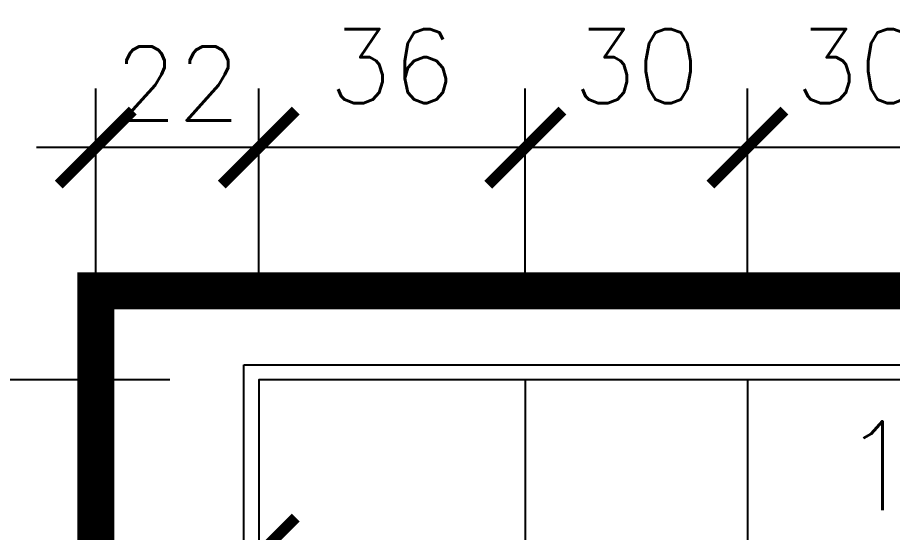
# Model space of a CAD drawing. Header units: centimetres. Extents: x -1797 to 2001, y -8788 to 1856.
# Drawn here: x -933.7 to -815.6, y -2022.3 to -1952.8 of the extents above; entities that cross this region are included whole.
import ezdxf
from ezdxf.xclip import XClip

# ---------------------------------------------------------------- set-up
doc = ezdxf.new("R2010")
doc.units = ezdxf.units.CM
doc.header["$LTSCALE"] = 100
doc.header["$MEASUREMENT"] = 0
doc.header["$XCLIPFRAME"] = 0
doc.header["$PDMODE"] = 35
doc.linetypes.add('HIDDEN', pattern=[0.375, 0.25, -0.125])
for name, color, linetype in [('A0-01 FLOOR PLANS$0$WALL-01', 7, 'Continuous'), ('DIM', 1, 'Continuous'), ('HIDDEN -03', 8, 'HIDDEN'), ('ID_Flooring_01', 123, 'Continuous'), ('ID_Flooring_02', 127, 'Continuous'), ('WALL-01', 7, 'Continuous')]:
    doc.layers.add(name, color=color, linetype=linetype)
doc.styles.add('22', font='romans.shx')
doc.dimstyles.new('100', dxfattribs={"dimtxt": 15, "dimasz": 10, "dimexe": 8, "dimexo": 12, "dimgap": 6, "dimtad": 1, "dimdec": 0, "dimzin": 0, "dimdsep": 46, "dimtxsty": '22', "dimblk": 'ARCHTICK', "dimcen": 30, "dimdle": 8, "dimclrd": 1, "dimclre": 1, "dimclrt": 2, "dimadec": 0, "dimazin": 0, "dimtfac": 1, "dimtdec": 0, "dimtmove": 2, "dimatfit": 3, "dimldrblk": 'OBLIQUE', "dimfxl": 100, "dimtolj": 1, "dimtzin": 0, "dimarcsym": 0})

# ---------------------------------------------------------------- blocks, each defined once
blk = doc.blocks.new('A0-01 FLOOR PLANS')
at = {"layer": 'A0-01 FLOOR PLANS$0$WALL-01'}
for p, q in [((-840, 2198), (-430, 2198)), ((-830, 2188), (-640, 2188)), ((-640, 1958), (-640, 2188)), ((-620, 1958), (-620, 2188)), ((-620, 2188), (-430, 2188))]:
    blk.add_line(p, q, dxfattribs=at)
blk = doc.blocks.new('_ARCHTICK')
at = {"color": 0, "linetype": 'ByBlock', "const_width": 0.15}
blk.add_lwpolyline([(-0.5, -0.5), (0.5, 0.5)], dxfattribs=at)
blk = doc.blocks.new('*D378')
at = {"layer": 'Defpoints', "color": 0, "transparency": 16777216}
for p in [(-901.15, -1999.68), (-713.15, -1999.68), (-901.15, -2025.28)]:
    blk.add_point(p, dxfattribs=at)
at = {"layer": 'WALL-01', "color": 1, "lineweight": -2, "transparency": 16777216}
for p, q in [((-901.15, -2011.68), (-901.15, -2033.28)), ((-713.15, -2011.68), (-713.15, -2033.28)), ((-705.15, -2025.28), (-909.15, -2025.28))]:
    blk.add_line(p, q, dxfattribs=at)
at = {"layer": 'WALL-01', "color": 1, "lineweight": -2, "transparency": 16777216, "xscale": 10, "yscale": 10, "zscale": 10, "rotation": 180}
blk.add_blockref('_ARCHTICK', (-901.15, -2025.28), dxfattribs=at)
at = {"layer": 'WALL-01', "color": 1, "lineweight": -2, "transparency": 16777216, "xscale": 10, "yscale": 10, "zscale": 10}
blk.add_blockref('_ARCHTICK', (-713.15, -2025.28), dxfattribs=at)
at = {"layer": 'WALL-01', "color": 2, "transparency": 16777216, "insert": (-807.15, -2013.28), "char_height": 12, "attachment_point": 5, "style": '22'}
blk.add_mtext('\\A1;188', dxfattribs=at)
blk = doc.blocks.new('_OBLIQUE')
at = {"color": 0, "linetype": 'ByBlock'}
blk.add_line((-0.5, -0.5), (0.5, 0.5), dxfattribs=at)
blk = doc.blocks.new('*D410')
at = {"layer": 'Defpoints', "color": 0, "transparency": 16777216}
for p in [(-835.15, -1970.34), (-835.15, -2001.68), (-805.15, -2001.68)]:
    blk.add_point(p, dxfattribs=at)
at = {"layer": 'DIM', "color": 1, "lineweight": -2, "transparency": 16777216}
for p, q in [((-835.15, -1989.68), (-835.15, -1962.34)), ((-805.15, -1989.68), (-805.15, -1962.34)), ((-797.15, -1970.34), (-843.15, -1970.34))]:
    blk.add_line(p, q, dxfattribs=at)
at = {"layer": 'DIM', "color": 1, "lineweight": -2, "transparency": 16777216, "xscale": 10, "yscale": 10, "zscale": 10, "rotation": 180}
blk.add_blockref('_ARCHTICK', (-835.15, -1970.34), dxfattribs=at)
at = {"layer": 'DIM', "color": 1, "lineweight": -2, "transparency": 16777216, "xscale": 10, "yscale": 10, "zscale": 10}
blk.add_blockref('_ARCHTICK', (-805.15, -1970.34), dxfattribs=at)
at = {"layer": 'DIM', "color": 2, "transparency": 16777216, "insert": (-820.15, -1959.34), "char_height": 10, "attachment_point": 5, "style": '22'}
blk.add_mtext('\\A1;30', dxfattribs=at)
blk = doc.blocks.new('*D411')
at = {"layer": 'Defpoints', "color": 0, "transparency": 16777216}
for p in [(-865.15, -1970.34), (-865.15, -2001.68), (-835.15, -2001.68)]:
    blk.add_point(p, dxfattribs=at)
at = {"layer": 'DIM', "color": 1, "lineweight": -2, "transparency": 16777216}
for p, q in [((-865.15, -1989.68), (-865.15, -1962.34)), ((-835.15, -1989.68), (-835.15, -1962.34)), ((-827.15, -1970.34), (-873.15, -1970.34))]:
    blk.add_line(p, q, dxfattribs=at)
at = {"layer": 'DIM', "color": 1, "lineweight": -2, "transparency": 16777216, "xscale": 10, "yscale": 10, "zscale": 10, "rotation": 180}
blk.add_blockref('_ARCHTICK', (-865.15, -1970.34), dxfattribs=at)
at = {"layer": 'DIM', "color": 1, "lineweight": -2, "transparency": 16777216, "xscale": 10, "yscale": 10, "zscale": 10}
blk.add_blockref('_ARCHTICK', (-835.15, -1970.34), dxfattribs=at)
at = {"layer": 'DIM', "color": 2, "transparency": 16777216, "insert": (-850.15, -1959.34), "char_height": 10, "attachment_point": 5, "style": '22'}
blk.add_mtext('\\A1;30', dxfattribs=at)
blk = doc.blocks.new('*D412')
at = {"layer": 'Defpoints', "color": 0, "transparency": 16777216}
for p in [(-901.15, -1970.34), (-901.15, -2001.68), (-865.15, -2001.68)]:
    blk.add_point(p, dxfattribs=at)
at = {"layer": 'DIM', "color": 1, "lineweight": -2, "transparency": 16777216}
for p, q in [((-901.15, -1989.68), (-901.15, -1962.34)), ((-865.15, -1989.68), (-865.15, -1962.34)), ((-857.15, -1970.34), (-909.15, -1970.34))]:
    blk.add_line(p, q, dxfattribs=at)
at = {"layer": 'DIM', "color": 1, "lineweight": -2, "transparency": 16777216, "xscale": 10, "yscale": 10, "zscale": 10, "rotation": 180}
blk.add_blockref('_ARCHTICK', (-901.15, -1970.34), dxfattribs=at)
at = {"layer": 'DIM', "color": 1, "lineweight": -2, "transparency": 16777216, "xscale": 10, "yscale": 10, "zscale": 10}
blk.add_blockref('_ARCHTICK', (-865.15, -1970.34), dxfattribs=at)
at = {"layer": 'DIM', "color": 2, "transparency": 16777216, "insert": (-883.15, -1959.34), "char_height": 10, "attachment_point": 5, "style": '22'}
blk.add_mtext('\\A1;36', dxfattribs=at)
blk = doc.blocks.new('*D413')
at = {"layer": 'Defpoints', "color": 0, "transparency": 16777216}
for p in [(-923.15, -1970.34), (-923.15, -2001.68), (-901.15, -2001.68)]:
    blk.add_point(p, dxfattribs=at)
at = {"layer": 'DIM', "color": 1, "lineweight": -2, "transparency": 16777216}
for p, q in [((-923.15, -1989.68), (-923.15, -1962.34)), ((-901.15, -1989.68), (-901.15, -1962.34)), ((-893.15, -1970.34), (-931.15, -1970.34))]:
    blk.add_line(p, q, dxfattribs=at)
at = {"layer": 'DIM', "color": 1, "lineweight": -2, "transparency": 16777216, "xscale": 10, "yscale": 10, "zscale": 10, "rotation": 180}
blk.add_blockref('_ARCHTICK', (-923.15, -1970.34), dxfattribs=at)
at = {"layer": 'DIM', "color": 1, "lineweight": -2, "transparency": 16777216, "xscale": 10, "yscale": 10, "zscale": 10}
blk.add_blockref('_ARCHTICK', (-901.15, -1970.34), dxfattribs=at)
at = {"layer": 'DIM', "color": 2, "transparency": 16777216, "insert": (-912.15, -1961.67), "char_height": 10, "attachment_point": 5, "style": '22'}
blk.add_mtext('\\A1;22', dxfattribs=at)
blk = doc.blocks.new('*D428')
at = {"layer": 'Defpoints', "color": 0, "transparency": 16777216}
for p in [(-944.34, -2001.68), (-901.15, -2001.68), (-901.15, -2079.68)]:
    blk.add_point(p, dxfattribs=at)
at = {"layer": 'DIM', "color": 1, "lineweight": -2, "transparency": 16777216}
for p, q in [((-944.34, -2087.68), (-944.34, -1993.68)), ((-913.15, -2001.68), (-952.34, -2001.68)), ((-913.15, -2079.68), (-952.34, -2079.68))]:
    blk.add_line(p, q, dxfattribs=at)
at = {"layer": 'DIM', "color": 1, "lineweight": -2, "transparency": 16777216, "xscale": 10, "yscale": 10, "zscale": 10}
for p, rotation in [((-944.34, -2001.68), 90), ((-944.34, -2079.68), 270)]:
    blk.add_blockref('_ARCHTICK', p, dxfattribs=dict(at, rotation=rotation))
at = {"layer": 'DIM', "color": 2, "transparency": 16777216, "insert": (-955.34, -2040.68), "char_height": 10, "attachment_point": 5, "rotation": 90, "style": '22'}
blk.add_mtext('\\A1;78', dxfattribs=at)

msp = doc.modelspace()

# ---------------------------------------------------------------- linework, layer by layer
at = {"layer": 'HIDDEN -03', "color": 6, "linetype": 'HIDDEN', "const_width": 5}
msp.add_lwpolyline([(-683.15, -1989.68), (-923.15, -1989.68), (-923.15, -2239.68), (-683.15, -2239.68)], close=True, dxfattribs=at)
at = {"layer": 'ID_Flooring_01'}
msp.add_lwpolyline([(-715.15, -2001.68), (-901.15, -2001.68), (-901.15, -2227.68), (-715.15, -2227.68)], close=True, dxfattribs=at)
at = {"layer": 'ID_Flooring_02'}
for p, q in [((-865.15, -2001.68), (-865.15, -2091.83)), ((-835.15, -2001.68), (-835.15, -2111.66))]:
    msp.add_line(p, q, dxfattribs=at)

# ---------------------------------------------------------------- block references
ref = msp.add_blockref('A0-01 FLOOR PLANS', (-283.15, -4187.68), dxfattribs=at)
XClip(ref).set_block_clipping_path([(-640, 1948), (-400, 2198)])

# ---------------------------------------------------------------- dimensions: what is measured, and where the dimension line sits
at = {"layer": 'DIM'}
for base, p1, p2, picture, middle in [((-901.15, -1970.34), (-865.15, -2001.68), (-901.15, -2001.68), '*D412', (-883.15, -1959.34)), ((-865.15, -1970.34), (-835.15, -2001.68), (-865.15, -2001.68), '*D411', (-850.15, -1959.34)), ((-835.15, -1970.34), (-805.15, -2001.68), (-835.15, -2001.68), '*D410', (-820.15, -1959.34))]:
    dim = msp.add_linear_dim(base=base, p1=p1, p2=p2, dimstyle='100', override={"dimtxt": 10}, dxfattribs=at)
    dim.commit()
    dim.dimension.update_dxf_attribs({"geometry": picture, "text_midpoint": middle})
dim = msp.add_linear_dim(base=(-923.15, -1970.34), p1=(-901.15, -2001.68), p2=(-923.15, -2001.68), dimstyle='100', override={"dimtxt": 10}, dxfattribs=at)
dim.commit()
dim.dimension.update_dxf_attribs({"geometry": '*D413', "text_midpoint": (-912.15, -1961.67), "dimtype": 160})
dim = msp.add_linear_dim(base=(-944.34, -2001.68), p1=(-901.15, -2079.68), p2=(-901.15, -2001.68), angle=90, dimstyle='100', override={"dimtxt": 10}, dxfattribs=at)
dim.commit()
dim.dimension.update_dxf_attribs({"geometry": '*D428', "text_midpoint": (-955.34, -2040.68)})
at = {"layer": 'WALL-01'}
dim = msp.add_linear_dim(base=(-901.15, -2025.28), p1=(-713.15, -1999.68), p2=(-901.15, -1999.68), dimstyle='100', override={"dimtxt": 12, "dimfxl": 0.075}, dxfattribs=at)
dim.commit()
dim.dimension.update_dxf_attribs({"geometry": '*D378', "text_midpoint": (-807.15, -2013.28)})

doc.saveas('drawing.dxf')
